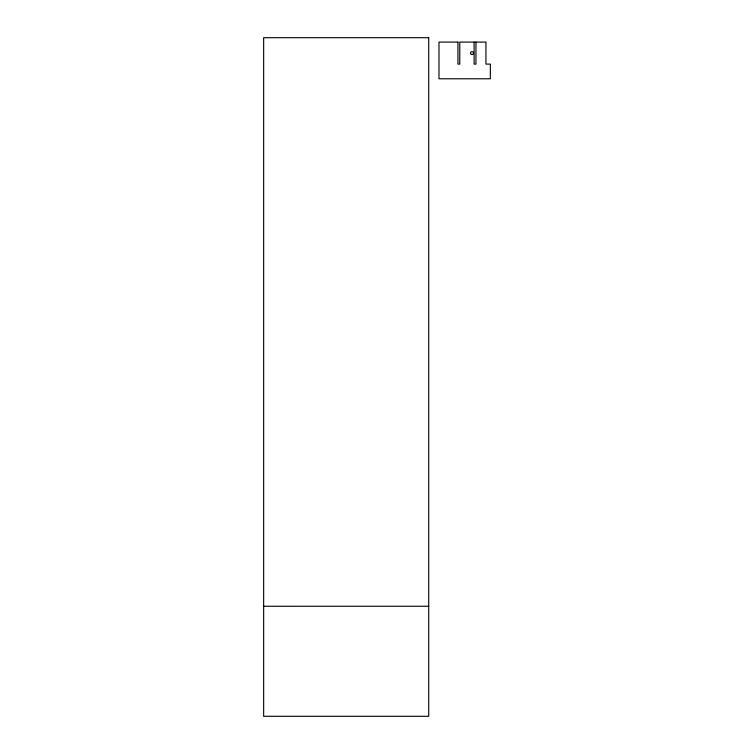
<?xml version="1.0" encoding="UTF-8"?>
<svg xmlns="http://www.w3.org/2000/svg" width="754" height="754" viewBox="0 0 754 754"><rect width="100%" height="100%" fill="white"/><g stroke="black" fill="none" stroke-linecap="round" stroke-linejoin="round"><path stroke-width="1.13" d="M263.655 606.263L428.715 606.244M475.953 42.101L475.953 64.109L474.115 64.109L474.115 42.101M428.715 37.7L263.655 37.7L263.655 716.3L428.715 716.3L428.715 37.7M457.942 42.101L438.988 42.101L438.988 78.784L490.345 78.784L490.345 64.109L485.944 64.109L485.944 42.101L459.77 42.101L459.77 64.109L457.942 64.109L457.942 42.101M471.269 54.373A1.47 1.47 0 0 0 473.465 53.11A1.47 1.47 0 0 0 471.269 51.837A1.47 1.47 0 0 0 471.269 54.373"/></g></svg>
